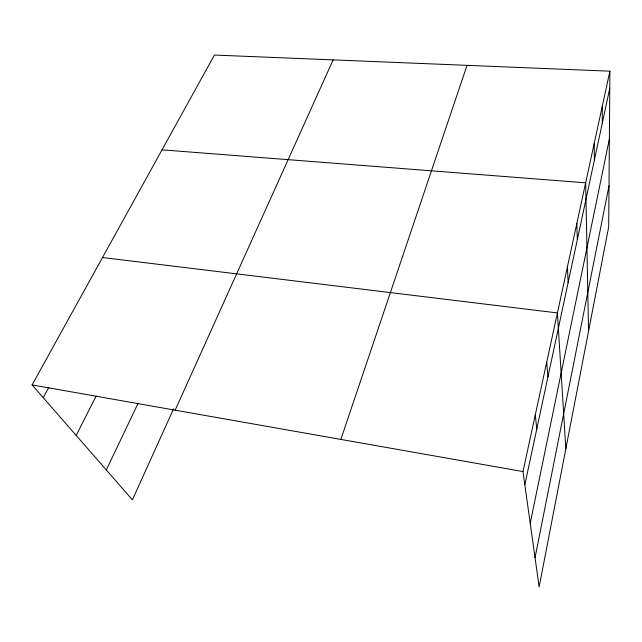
<?xml version="1.0" encoding="UTF-8"?>
<svg xmlns="http://www.w3.org/2000/svg" width="642" height="642" viewBox="0 0 642 642"><rect width="100%" height="100%" fill="white"/><g stroke="black" fill="none" stroke-linecap="round" stroke-linejoin="round"><path stroke-width="0.96" d="M609.9 71.174L608.696 226.859L539.144 586.948L522.981 471.565L609.9 71.174L214.42 55.051L32.1 384.919L132.404 499.853L173.565 408.874M535.043 557.673L609.009 185.803M530.22 523.254L609.378 138.913M524.835 484.774L609.772 88.195M340.862 439.417L467.031 65.348M175.154 410.166L333.134 59.891M106.299 469.936L138.046 403.393M76.181 435.428L96.188 395.953M43.239 397.679L48.904 387.214M162.025 149.843L585.664 182.826L588.562 331.087M102.511 257.522L557.417 312.927L565.843 448.742M32.1 384.919L522.981 471.565M535.268 414.957L536.776 428.984M546.719 362.208L547.931 376.918M567.432 266.791L568.146 282.528M576.829 223.512L577.335 239.627M594.227 143.375L594.38 160.051M602.292 106.227L602.292 123.095"/></g></svg>
